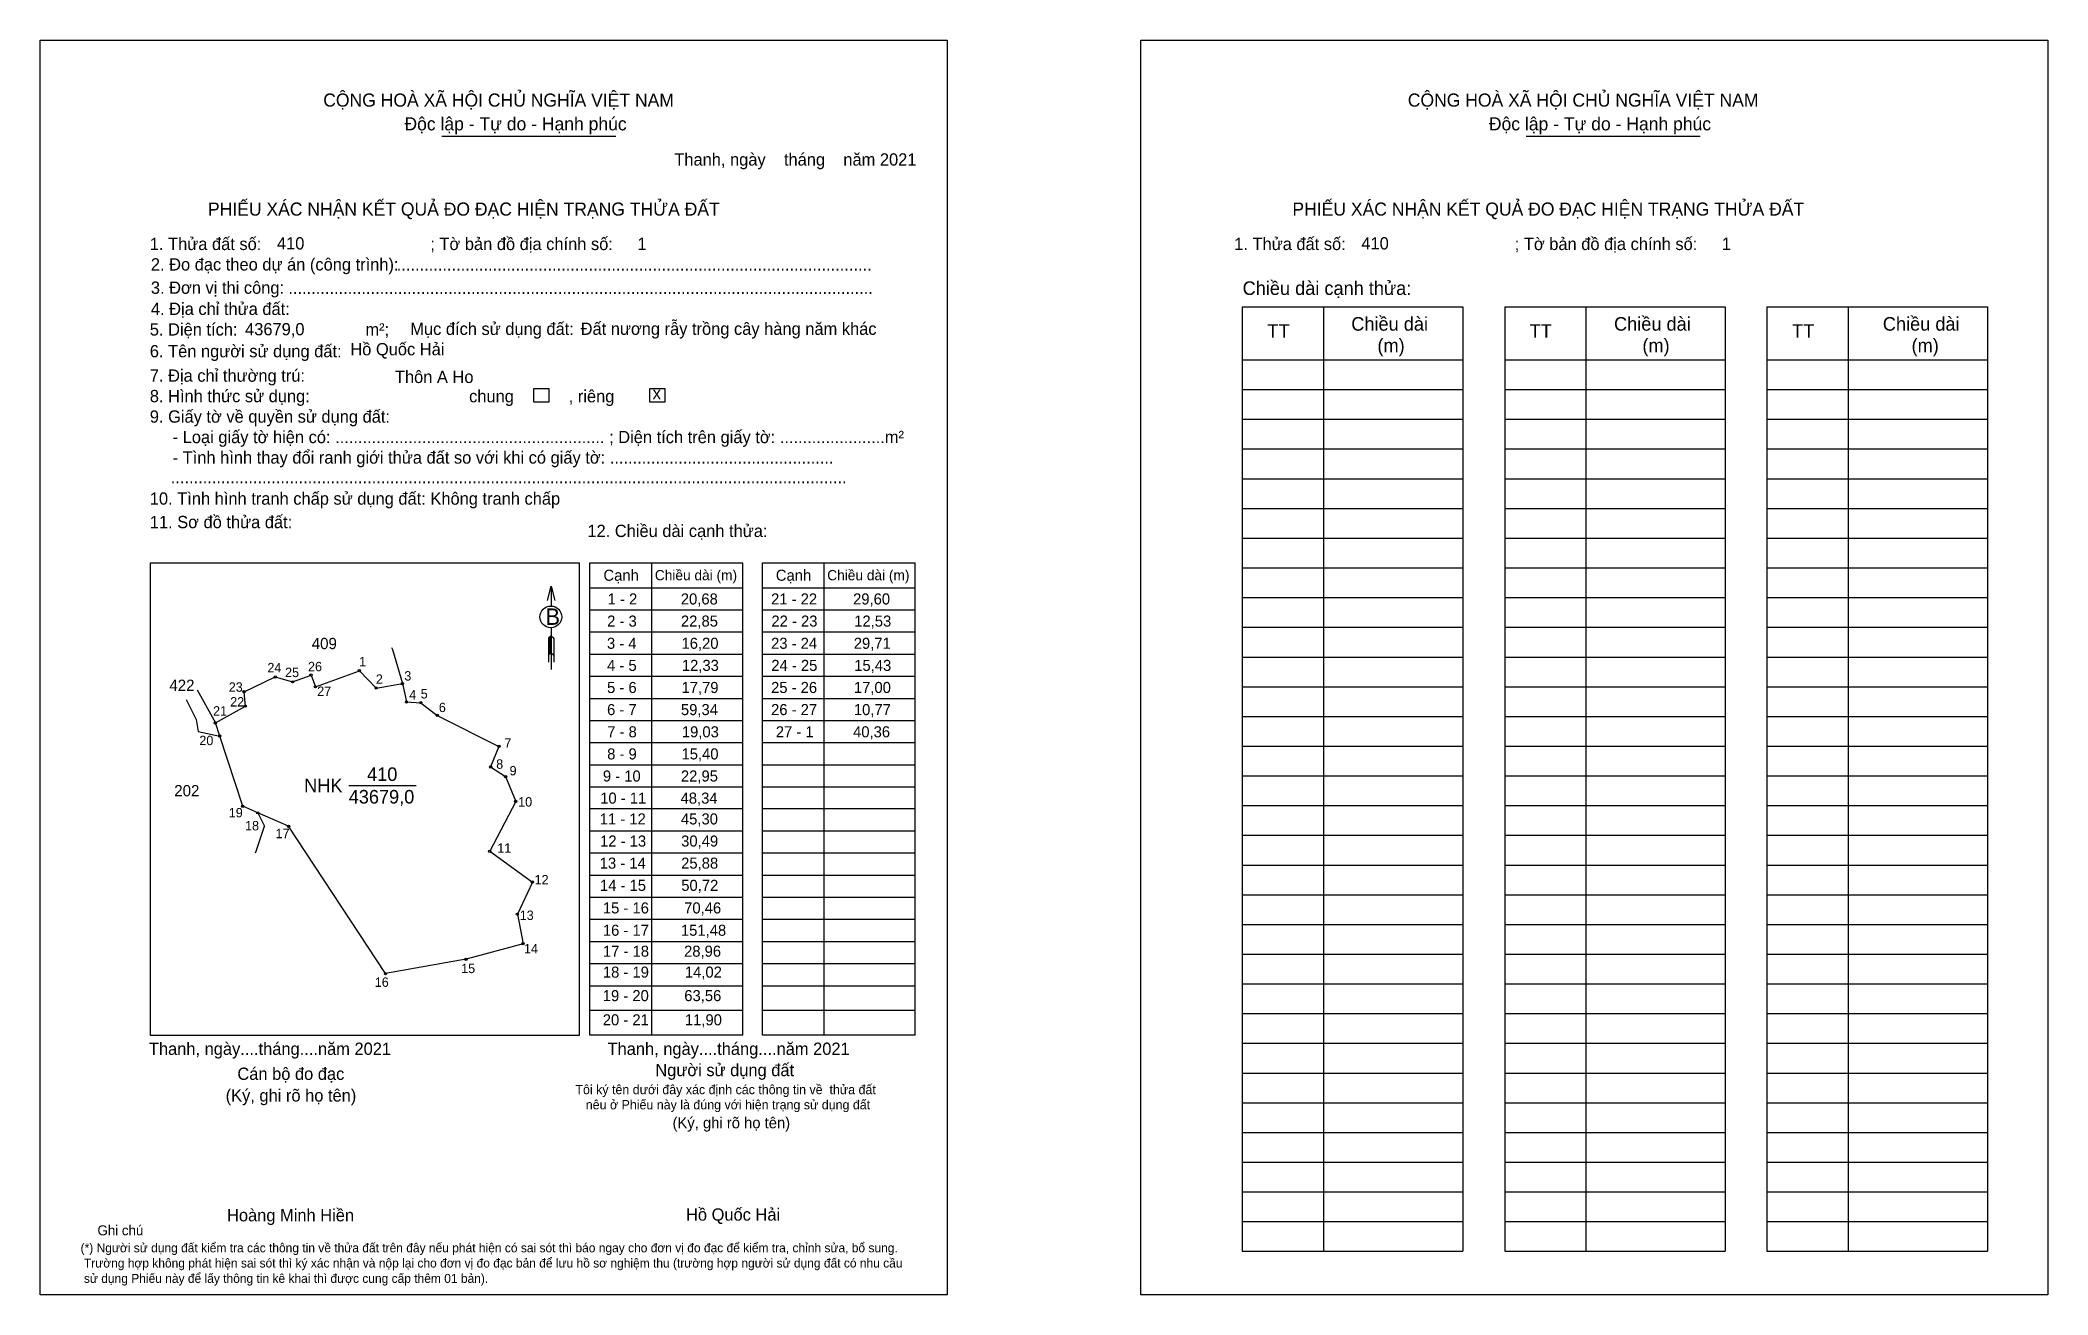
# Model space of a CAD drawing. Extents: x 545849 to 547575, y 1822549 to 1823627.
import ezdxf

# ---------------------------------------------------------------- set-up
doc = ezdxf.new("R2010")
doc.units = 0
for name, color, linetype in [('CanhThua', 7, 'Continuous'), ('kqddKhungInTrang1', 7, 'Continuous'), ('kqddKhungInTrang2', 7, 'Continuous'), ('kqddNoiDung', 7, 'Continuous'), ('kqddTemplate', 7, 'Continuous'), ('MocDinhThua', 7, 'Continuous'), ('NhanDiaChinhThua', 7, 'Continuous'), ('NhanTuCan', 7, 'Continuous'), ('RauThua', 7, 'Continuous'), ('SoHieuDinhThua', 7, 'Continuous')]:
    doc.layers.add(name, color=color, linetype=linetype)

msp = doc.modelspace()

# ---------------------------------------------------------------- linework, layer by layer
at = {"layer": 'CanhThua'}
for p, q in [((546086, 1823071.3), (546123.9, 1823085.2)), ((546123.9, 1823085.2), (546138.3, 1823070.3)), ((546024.7, 1823067.1), (546051.5, 1823079.8)), ((546051.5, 1823079.8), (546066.4, 1823075.6)), ((546066.4, 1823075.6), (546082.3, 1823081.4)), ((546082.3, 1823081.4), (546086, 1823071.3)), ((546138.3, 1823070.3), (546160.9, 1823074.1)), ((546160.9, 1823074.1), (546164.4, 1823058.3)), ((546000.1, 1823040.3), (546025.9, 1823054.7)), ((546025.9, 1823054.7), (546024.7, 1823067.1)), ((546164.4, 1823058.3), (546176.7, 1823057.7)), ((546176.7, 1823057.7), (546190.8, 1823046.8)), ((546003.8, 1823029), (546000.1, 1823040.3)), ((546190.8, 1823046.8), (546243.8, 1823020.1)), ((546023.6, 1822968.6), (546003.8, 1823029)), ((546243.8, 1823020.1), (546236.7, 1823002.5)), ((546236.7, 1823002.5), (546249.6, 1822994.1)), ((546249.6, 1822994.1), (546258.3, 1822972.8)), ((546036.5, 1822963), (546023.6, 1822968.6)), ((546258.3, 1822972.8), (546235.9, 1822930)), ((546063, 1822951.4), (546036.5, 1822963)), ((546146.3, 1822824.8), (546063, 1822951.4)), ((546235.9, 1822930), (546272.6, 1822903.5)), ((546272.6, 1822903.5), (546259.7, 1822875.9)), ((546259.7, 1822875.9), (546264.6, 1822850.5)), ((546264.6, 1822850.5), (546215.6, 1822837.1)), ((546215.6, 1822837.1), (546146.3, 1822824.8))]:
    msp.add_line(p, q, dxfattribs=at)
at = {"layer": 'kqddKhungInTrang1'}
msp.add_lwpolyline([(545849.4, 1823627.2), (546629.3, 1823627.2), (546629.3, 1822548.6), (545849.4, 1822548.6)], close=True, dxfattribs=at)
at = {"layer": 'kqddKhungInTrang2'}
msp.add_lwpolyline([(546795.6, 1823627.2), (547575.5, 1823627.2), (547575.5, 1822548.6), (546795.6, 1822548.6)], close=True, dxfattribs=at)
at = {"layer": 'kqddTemplate'}
for p, q in [((546194.8, 1823544.7), (546344.2, 1823544.7)), ((547127.1, 1823544.7), (547276.5, 1823544.7)), ((546882.9, 1823398.1), (547072.5, 1823398.1)), ((546882.9, 1823398.1), (546882.9, 1822586.1)), ((546952.7, 1823398.1), (546952.7, 1822586.1)), ((547072.5, 1823398.1), (547072.5, 1822586.1)), ((547108.5, 1823398.1), (547108.5, 1822586.1)), ((547108.5, 1823398.1), (547298.1, 1823398.1)), ((547178.2, 1823398.1), (547178.2, 1822586.1)), ((547298.1, 1823398.1), (547298.1, 1822586.1)), ((547334, 1823398.1), (547334, 1822586.1)), ((547334, 1823398.1), (547523.6, 1823398.1)), ((547403.8, 1823398.1), (547403.8, 1822586.1)), ((547523.6, 1823398.1), (547523.6, 1822586.1)), ((546882.9, 1823352.4), (547072.5, 1823352.4)), ((547108.5, 1823352.4), (547298.1, 1823352.4)), ((547334, 1823352.4), (547523.6, 1823352.4)), ((546882.9, 1823326.8), (547072.5, 1823326.8)), ((547108.5, 1823326.8), (547298.1, 1823326.8)), ((547334, 1823326.8), (547523.6, 1823326.8)), ((546882.9, 1823301.3), (547072.5, 1823301.3)), ((547108.5, 1823301.3), (547298.1, 1823301.3)), ((547334, 1823301.3), (547523.6, 1823301.3)), ((546882.9, 1823275.8), (547072.5, 1823275.8)), ((547108.5, 1823275.8), (547298.1, 1823275.8)), ((547334, 1823275.8), (547523.6, 1823275.8)), ((546882.9, 1823250.2), (547072.5, 1823250.2)), ((547108.5, 1823250.2), (547298.1, 1823250.2)), ((547334, 1823250.2), (547523.6, 1823250.2)), ((546882.9, 1823224.7), (547072.5, 1823224.7)), ((547108.5, 1823224.7), (547298.1, 1823224.7)), ((547334, 1823224.7), (547523.6, 1823224.7)), ((546882.9, 1823199.1), (547072.5, 1823199.1)), ((547108.5, 1823199.1), (547298.1, 1823199.1)), ((547334, 1823199.1), (547523.6, 1823199.1)), ((546322.1, 1823177.8), (546453.5, 1823177.8)), ((546322.1, 1822771.9), (546322.1, 1823177.8)), ((546375, 1823177.8), (546375, 1822771.9)), ((546453.5, 1822771.9), (546453.5, 1823177.8)), ((546470.3, 1823177.8), (546601.7, 1823177.8)), ((546470.3, 1822771.9), (546470.3, 1823177.8)), ((546523.2, 1823177.8), (546523.2, 1822771.9)), ((546601.7, 1822771.9), (546601.7, 1823177.8)), ((546882.9, 1823173.6), (547072.5, 1823173.6)), ((547108.5, 1823173.6), (547298.1, 1823173.6)), ((547334, 1823173.6), (547523.6, 1823173.6)), ((546288.7, 1823157.8), (546288.7, 1823140.8)), ((546322.1, 1823156.5), (546453.5, 1823156.5)), ((546470.3, 1823156.5), (546601.7, 1823156.5)), ((546322.1, 1823137.5), (546453.5, 1823137.5)), ((546470.3, 1823137.5), (546601.7, 1823137.5)), ((546882.9, 1823148), (547072.5, 1823148)), ((547108.5, 1823148), (547298.1, 1823148)), ((547334, 1823148), (547523.6, 1823148)), ((546288.7, 1823122.1), (546288.8, 1823086.2)), ((546882.9, 1823122.5), (547072.5, 1823122.5)), ((547108.5, 1823122.5), (547298.1, 1823122.5)), ((547334, 1823122.5), (547523.6, 1823122.5)), ((546288.7, 1823115.2), (546286.5, 1823113.1)), ((546288.7, 1823114.2), (546286.5, 1823112.1)), ((546288.7, 1823113.2), (546286.5, 1823111.1)), ((546286.5, 1823113.1), (546286.5, 1823092.5)), ((546288.7, 1823112.3), (546286.5, 1823110.2)), ((546288.7, 1823111.3), (546286.5, 1823109.2)), ((546288.7, 1823110.3), (546286.5, 1823108.2)), ((546288.7, 1823109.3), (546286.5, 1823107.2)), ((546288.7, 1823108.4), (546286.5, 1823106.3)), ((546288.8, 1823107.4), (546286.5, 1823105.3)), ((546288.8, 1823106.4), (546286.5, 1823104.3)), ((546288.8, 1823105.5), (546286.5, 1823103.4)), ((546288.8, 1823104.5), (546286.5, 1823102.4)), ((546288.8, 1823103.5), (546286.5, 1823101.4)), ((546288.8, 1823102.5), (546286.5, 1823100.4)), ((546288.7, 1823115.2), (546291, 1823113.1)), ((546291, 1823113.1), (546291, 1823092.5)), ((546322.1, 1823118.5), (546453.5, 1823118.5)), ((546470.3, 1823118.5), (546601.7, 1823118.5)), ((546288.8, 1823101.6), (546286.5, 1823099.5)), ((546288.8, 1823100.6), (546286.5, 1823098.5)), ((546288.8, 1823100.6), (546291, 1823098.5)), ((546322.1, 1823099.4), (546453.5, 1823099.4)), ((546470.3, 1823099.4), (546601.7, 1823099.4)), ((546882.9, 1823096.9), (547072.5, 1823096.9)), ((547108.5, 1823096.9), (547298.1, 1823096.9)), ((547334, 1823096.9), (547523.6, 1823096.9)), ((546322.1, 1823080.4), (546453.5, 1823080.4)), ((546470.3, 1823080.4), (546601.7, 1823080.4)), ((546882.9, 1823071.4), (547072.5, 1823071.4)), ((547108.5, 1823071.4), (547298.1, 1823071.4)), ((547334, 1823071.4), (547523.6, 1823071.4)), ((546322.1, 1823061.4), (546453.5, 1823061.4)), ((546470.3, 1823061.4), (546601.7, 1823061.4)), ((546322.1, 1823042.4), (546453.5, 1823042.4)), ((546470.3, 1823042.4), (546601.7, 1823042.4)), ((546882.9, 1823045.9), (547072.5, 1823045.9)), ((547108.5, 1823045.9), (547298.1, 1823045.9)), ((547334, 1823045.9), (547523.6, 1823045.9)), ((546322.1, 1823023.4), (546453.5, 1823023.4)), ((546470.3, 1823023.4), (546601.7, 1823023.4)), ((546882.9, 1823020.3), (547072.5, 1823020.3)), ((547108.5, 1823020.3), (547298.1, 1823020.3)), ((547334, 1823020.3), (547523.6, 1823020.3)), ((546322.1, 1823004.3), (546453.5, 1823004.3)), ((546470.3, 1823004.3), (546601.7, 1823004.3)), ((546322.1, 1822985.3), (546453.5, 1822985.3)), ((546470.3, 1822985.3), (546601.7, 1822985.3)), ((546882.9, 1822994.8), (547072.5, 1822994.8)), ((547108.5, 1822994.8), (547298.1, 1822994.8)), ((547334, 1822994.8), (547523.6, 1822994.8)), ((546453.5, 1822966.3), (546322.1, 1822966.3)), ((546601.7, 1822966.3), (546470.3, 1822966.3)), ((546882.9, 1822969.2), (547072.5, 1822969.2)), ((547108.5, 1822969.2), (547298.1, 1822969.2)), ((547334, 1822969.2), (547523.6, 1822969.2)), ((546453.5, 1822947.3), (546322.1, 1822947.3)), ((546601.7, 1822947.3), (546470.3, 1822947.3)), ((546882.9, 1822943.7), (547072.5, 1822943.7)), ((547108.5, 1822943.7), (547298.1, 1822943.7)), ((547334, 1822943.7), (547523.6, 1822943.7)), ((546453.5, 1822928.3), (546322.1, 1822928.3)), ((546601.7, 1822928.3), (546470.3, 1822928.3)), ((546882.9, 1822918.1), (547072.5, 1822918.1)), ((547108.5, 1822918.1), (547298.1, 1822918.1)), ((547334, 1822918.1), (547523.6, 1822918.1)), ((546453.5, 1822909.2), (546322.1, 1822909.2)), ((546601.7, 1822909.2), (546470.3, 1822909.2)), ((546453.5, 1822890.2), (546322.1, 1822890.2)), ((546601.7, 1822890.2), (546470.3, 1822890.2)), ((546882.9, 1822892.6), (547072.5, 1822892.6)), ((547108.5, 1822892.6), (547298.1, 1822892.6)), ((547334, 1822892.6), (547523.6, 1822892.6)), ((546453.5, 1822871.2), (546322.1, 1822871.2)), ((546601.7, 1822871.2), (546470.3, 1822871.2)), ((546882.9, 1822867.1), (547072.5, 1822867.1)), ((547108.5, 1822867.1), (547298.1, 1822867.1)), ((547334, 1822867.1), (547523.6, 1822867.1)), ((546453.5, 1822852.2), (546322.1, 1822852.2)), ((546601.7, 1822852.2), (546470.3, 1822852.2)), ((546453.5, 1822833.1), (546322.1, 1822833.1)), ((546601.7, 1822833.1), (546470.3, 1822833.1)), ((546882.9, 1822841.5), (547072.5, 1822841.5)), ((547108.5, 1822841.5), (547298.1, 1822841.5)), ((547334, 1822841.5), (547523.6, 1822841.5)), ((546453.5, 1822814.1), (546322.1, 1822814.1)), ((546601.7, 1822814.1), (546470.3, 1822814.1)), ((546882.9, 1822816), (547072.5, 1822816)), ((547108.5, 1822816), (547298.1, 1822816)), ((547334, 1822816), (547523.6, 1822816)), ((546453.5, 1822793), (546322.1, 1822793)), ((546601.7, 1822793), (546470.3, 1822793)), ((546882.9, 1822790.4), (547072.5, 1822790.4)), ((547108.5, 1822790.4), (547298.1, 1822790.4)), ((547334, 1822790.4), (547523.6, 1822790.4)), ((546453.5, 1822771.9), (546322.1, 1822771.9)), ((546601.7, 1822771.9), (546470.3, 1822771.9)), ((546882.9, 1822764.9), (547072.5, 1822764.9)), ((547108.5, 1822764.9), (547298.1, 1822764.9)), ((547334, 1822764.9), (547523.6, 1822764.9)), ((546882.9, 1822739.3), (547072.5, 1822739.3)), ((547108.5, 1822739.3), (547298.1, 1822739.3)), ((547334, 1822739.3), (547523.6, 1822739.3)), ((546882.9, 1822713.8), (547072.5, 1822713.8)), ((547108.5, 1822713.8), (547298.1, 1822713.8)), ((547334, 1822713.8), (547523.6, 1822713.8)), ((546882.9, 1822688.3), (547072.5, 1822688.3)), ((547108.5, 1822688.3), (547298.1, 1822688.3)), ((547334, 1822688.2), (547523.6, 1822688.2)), ((546882.9, 1822662.7), (547072.5, 1822662.7)), ((547108.5, 1822662.7), (547298.1, 1822662.7)), ((547334, 1822662.7), (547523.6, 1822662.7)), ((546882.9, 1822637.2), (547072.5, 1822637.2)), ((547108.5, 1822637.2), (547298.1, 1822637.2)), ((547334, 1822637.2), (547523.6, 1822637.2)), ((546882.9, 1822611.6), (547072.5, 1822611.6)), ((547108.5, 1822611.6), (547298.1, 1822611.6)), ((547334, 1822611.6), (547523.6, 1822611.6)), ((546882.9, 1822586.1), (547072.5, 1822586.1)), ((547108.5, 1822586.1), (547298.1, 1822586.1)), ((547334, 1822586.1), (547523.6, 1822586.1))]:
    msp.add_line(p, q, dxfattribs=at)
for points in [[(546273.9, 1823327.7), (546286.6, 1823327.7), (546286.6, 1823315.9), (546273.9, 1823315.9)], [(546373.7, 1823327.7), (546386.4, 1823327.7), (546386.4, 1823315.9), (546373.7, 1823315.9)], [(545944.3, 1823177.8), (546312.8, 1823177.8), (546312.8, 1822771.5), (545944.3, 1822771.5)]]:
    msp.add_lwpolyline(points, close=True, dxfattribs=at)
msp.add_lwpolyline([(546285.6, 1823145.5), (546288.7, 1823157.8), (546291.8, 1823145.5)], dxfattribs=at)
msp.add_circle((546288.5, 1823131.4), 9.36, dxfattribs=at)
at = {"layer": 'MocDinhThua'}
for centre in [(546123.9, 1823085.2), (546024.7, 1823067.1), (546051.5, 1823079.8), (546066.4, 1823075.6), (546082.3, 1823081.4), (546086, 1823071.3), (546138.3, 1823070.3), (546160.9, 1823074.1), (546025.9, 1823054.7), (546164.4, 1823058.3), (546176.7, 1823057.7), (546000.1, 1823040.3), (546190.8, 1823046.8), (546003.8, 1823029), (546243.8, 1823020.1), (546236.7, 1823002.5), (546249.6, 1822994.1), (546023.6, 1822968.6), (546036.5, 1822963), (546258.3, 1822972.8), (546063, 1822951.4), (546235.9, 1822930), (546272.6, 1822903.5), (546259.7, 1822875.9), (546264.6, 1822850.5), (546215.6, 1822837.1), (546146.3, 1822824.8)]:
    msp.add_circle(centre, 0.969, dxfattribs=at)
at = {"layer": 'NhanDiaChinhThua'}
msp.add_line((546114.7, 1822986.6), (546172.7, 1822986.6), dxfattribs=at)
at = {"layer": 'RauThua'}
for p, q in [((546151.5, 1823105.2), (546152.2, 1823103.4)), ((546152.2, 1823103.4), (546160.9, 1823074.1)), ((545984.5, 1823068.6), (546000.1, 1823040.3)), ((545975, 1823060.5), (545983.5, 1823043.3)), ((545983.5, 1823043.3), (545985.4, 1823032.9)), ((545985.4, 1823032.9), (546003.8, 1823029)), ((546035, 1822930), (546042.2, 1822951.6)), ((546036.5, 1822963), (546042.2, 1822951.6)), ((546034.5, 1822928.6), (546035, 1822930))]:
    msp.add_line(p, q, dxfattribs=at)

# ---------------------------------------------------------------- texts
at = {"layer": 'kqddNoiDung'}
for s, height, p in [('Thanh, ngày    tháng    năm 2021  ', 10.568, (546394.6, 1823519.4)), ('410', 10.57, (546053, 1823447.3)), ('1', 10.6, (546362.9, 1823446.9)), ('410', 10.57, (546985.3, 1823447.3)), ('1', 10.6, (547295.2, 1823446.9)), ('........................................................................................................', 10.5676, (546156, 1823429.1)), ('................................................................................................................................', 10.5676, (546062.8, 1823409)), ('43679,0', 10.57, (546025.6, 1823373.5)), ('Đất nương rẫy trồng cây hàng năm khác', 10.568, (546314.1, 1823373.9)), ('Hồ Quốc Hải', 10.568, (546116.1, 1823356.3)), ('Thôn A Ho', 10.57, (546154.4, 1823332.5)), ('x', 10.6, (546376, 1823318.6)), ('1 - 2', 9.51, (546337.3, 1823142.1)), ('20,68', 9.51, (546400.2, 1823142.1)), ('21 - 22', 9.51, (546477.8, 1823142.1)), ('29,60', 9.51, (546548.3, 1823142.1)), ('2 - 3', 9.51, (546336.9, 1823123.1)), ('22,85', 9.51, (546400.3, 1823123.1)), ('22 - 23', 9.51, (546478.1, 1823123.1)), ('12,53', 9.51, (546549.3, 1823123.1)), ('3 - 4', 9.51, (546336.7, 1823104)), ('16,20', 9.51, (546400.8, 1823104)), ('23 - 24', 9.51, (546477.8, 1823104)), ('29,71', 9.51, (546548.9, 1823104)), ('4 - 5', 9.51, (546336.8, 1823085)), ('12,33', 9.51, (546401.1, 1823085)), ('24 - 25', 9.51, (546478, 1823085)), ('15,43', 9.51, (546549.3, 1823085)), ('5 - 6', 9.51, (546336.8, 1823066)), ('17,79', 9.51, (546400.8, 1823066)), ('25 - 26', 9.51, (546477.8, 1823066)), ('17,00', 9.51, (546549, 1823066)), ('6 - 7', 9.51, (546336.8, 1823047)), ('59,34', 9.51, (546400.3, 1823047)), ('26 - 27', 9.51, (546477.8, 1823047)), ('10,77', 9.51, (546549, 1823047)), ('7 - 8', 9.51, (546336.9, 1823027.9)), ('19,03', 9.51, (546401.1, 1823027.9)), ('27 - 1', 9.51, (546481.9, 1823027.9)), ('40,36', 9.51, (546548.3, 1823027.9)), ('8 - 9', 9.51, (546336.9, 1823008.9)), ('15,40', 9.51, (546400.8, 1823008.9)), ('9 - 10', 9.51, (546333.2, 1822989.9)), ('22,95', 9.51, (546400.3, 1822989.9)), ('10 - 11', 9.51, (546330.9, 1822970.9)), ('48,34', 9.51, (546400, 1822970.9)), ('11 - 12', 9.51, (546330.5, 1822953)), ('45,30', 9.51, (546400.3, 1822953)), ('12 - 13', 9.51, (546330.8, 1822934)), ('30,49', 9.51, (546400.5, 1822934)), ('13 - 14', 9.51, (546330.5, 1822915)), ('25,88', 9.51, (546400.5, 1822915)), ('14 - 15', 9.51, (546330.7, 1822895.9)), ('50,72', 9.51, (546400.6, 1822895.9)), ('15 - 16', 9.51, (546333.2, 1822876.5)), ('70,46', 9.51, (546403.1, 1822876.5)), ('16 - 17', 9.51, (546333.2, 1822857.3)), ('151,48', 9.51, (546400.3, 1822857.3)), ('17 - 18', 9.51, (546333.3, 1822839.3)), ('28,96', 9.51, (546403, 1822839.3)), ('18 - 19', 9.51, (546333.2, 1822821.3)), ('14,02', 9.51, (546403.7, 1822821.3)), ('19 - 20', 9.51, (546333.1, 1822801.1)), ('63,56', 9.51, (546403.2, 1822801.1)), ('20 - 21', 9.51, (546333.1, 1822780.3)), ('11,90', 9.51, (546403.7, 1822780.3)), ('Thanh, ngày....tháng....năm 2021', 10.568, (545942.9, 1822754.9)), ('Thanh, ngày....tháng....năm 2021', 10.568, (546337.2, 1822754.9)), ('Hồ Quốc Hải', 10.568, (546404.7, 1822612.4))]:
    msp.add_text(s, height=height, dxfattribs=at).set_placement(p)
at = {"layer": 'kqddTemplate'}
for s, height, p in [('CỘNG HOÀ XÃ HỘI CHỦ NGHĨA VIỆT NAM', 11.272, (546092.8, 1823570.1)), ('CỘNG HOÀ XÃ HỘI CHỦ NGHĨA VIỆT NAM', 11.272, (547025.2, 1823570.1)), ('Độc lập - Tự do - Hạnh phúc', 11.272, (546162.6, 1823549.7)), ('Độc lập - Tự do - Hạnh phúc', 11.272, (547094.9, 1823549.7)), ('PHIẾU XÁC NHẬN KẾT QUẢ ĐO ĐẠC HIỆN TRẠNG THỬA ĐẤT', 11.272, (545993.7, 1823476.4)), ('PHIẾU XÁC NHẬN KẾT QUẢ ĐO ĐẠC HIỆN TRẠNG THỬA ĐẤT', 11.272, (546926, 1823476.4)), ('1. Thửa đất số:                                     ; Tờ bản đồ địa chính số:', 10.568, (545943.7, 1823446.8)), ('1. Thửa đất số:                                     ; Tờ bản đồ địa chính số:', 10.568, (546876, 1823446.8)), ('2. Đo đạc theo dự án (công trình): ', 10.568, (545944.6, 1823429.2)), ('3. Đơn vị thi công: ', 10.568, (545944.6, 1823409.2)), ('Chiều dài cạnh thửa:', 11.677, (546883.2, 1823408.2)), ('4. Địa chỉ thửa đất:', 10.568, (545944.6, 1823391)), ('5. Diện tích:                            m²; ', 10.568, (545943.7, 1823373.3)), ('Mục đích sử dụng đất:', 10.568, (546167.6, 1823373.8)), ('TT', 11.68, (546904.5, 1823371.4)), ('Chiều dài', 11.68, (546976.6, 1823377.5)), ('TT', 11.68, (547130, 1823371.4)), ('Chiều dài', 11.68, (547202.5, 1823377.5)), ('TT', 11.68, (547355.6, 1823371.4)), ('Chiều dài', 11.68, (547433.6, 1823377.5)), ('6. Tên người sử dụng đất:', 10.568, (545943.7, 1823354.6)), ('(m)', 11.68, (546999.1, 1823358.9)), ('(m)', 11.68, (547226.9, 1823358.9)), ('(m)', 11.68, (547458.3, 1823358.9)), ('7. Địa chỉ thường trú:', 10.568, (545943.7, 1823333.6)), ('8. Hình thức sử dụng:', 10.568, (545943.7, 1823316)), ('chung            , riêng', 10.568, (546218.2, 1823315.9)), ('9. Giấy tờ về quyền sử dụng đất:', 10.568, (545943.7, 1823298.4)), ('     - Loại giấy tờ hiện có: ........................................................... ; Diện tích trên giấy tờ: .......................m²', 10.5676, (545943.7, 1823280.8)), ('     - Tình hình thay đổi ranh giới thửa đất so với khi có giấy tờ: .................................................', 10.5676, (545943.7, 1823263.2)), ('....................................................................................................................................................', 10.5676, (545961.7, 1823246.4)), ('10. Tình hình tranh chấp sử dụng đất: Không tranh chấp', 10.568, (545943.7, 1823227.9)), ('11. Sơ đồ thửa đất:', 10.568, (545943.7, 1823207.7)), ('12. Chiều dài cạnh thửa:', 10.568, (546319.9, 1823200.1)), ('Cạnh', 9.51, (546333.7, 1823162.5)), ('Chiều dài (m)', 8.806, (546377.9, 1823162.9)), ('Cạnh', 9.51, (546481.9, 1823162.5)), ('Chiều dài (m)', 8.806, (546526.1, 1823162.9)), ('B', 14.1, (546283.8, 1823124.6)), ('Cán bộ đo đạc', 10.568, (546019, 1822733.4)), ('Người sử dụng đất', 10.568, (546378.3, 1822736.6)), ('(Ký, ghi rõ họ tên)', 10.568, (546008.9, 1822714.8)), ('Tôi ký tên dưới đây xác định các thông tin về  thửa đất ', 7.989, (546309.6, 1822721.1)), ('nêu ở Phiếu này là đúng với hiện trạng sử dụng đất', 7.989, (546318.5, 1822708.1)), ('(Ký, ghi rõ họ tên)', 9.511, (546393.1, 1822691.8)), ('Hoàng Minh Hiền', 10.568, (546010.1, 1822611.8)), ('Ghi chú', 8.56, (545898.7, 1822599.8)), ('(*) Người sử dụng đất kiểm tra các thông tin về thửa đất trên đây nếu phát hiện có sai sót thì báo ngay cho đơn vị đo đạc để kiểm tra, chỉnh sửa, bổ sung.', 7.7038, (545884.2, 1822585.2)), (' Trường hợp không phát hiện sai sót thì ký xác nhận và nộp lại cho đơn vị đo đạc bản để lưu hồ sơ nghiệm thu (trường hợp người sử dụng đất có nhu cầu', 7.7038, (545884.2, 1822572.1)), (' sử dụng Phiếu này để lấy thông tin kê khai thì được cung cấp thêm 01 bản).', 7.704, (545884.2, 1822558.9))]:
    msp.add_text(s, height=height, dxfattribs=at).set_placement(p)
at = {"layer": 'NhanDiaChinhThua'}
for s, p in [('410', (546130.5, 1822990.4)), ('NHK', (546076.4, 1822980.7)), ('43679,0', (546114.7, 1822971))]:
    msp.add_text(s, height=11.66, dxfattribs=at).set_placement(p)
at = {"layer": 'NhanTuCan'}
for s, p in [('409', (546082.9, 1823103.7)), ('422', (545960.5, 1823067.8)), ('202', (545964.7, 1822977.2))]:
    msp.add_text(s, height=9.69, dxfattribs=at).set_placement(p)
at = {"layer": 'SoHieuDinhThua'}
for s, p in [('24', (546044.8, 1823083.8)), ('25', (546060, 1823079.7)), ('26', (546079.7, 1823084.7)), ('1', (546123.7, 1823089)), ('3', (546162.5, 1823076.7)), ('23', (546011.6, 1823067.1)), ('27', (546087.6, 1823063.5)), ('2', (546138, 1823073.9)), ('4', (546166.7, 1823060.4)), ('5', (546176.6, 1823061.3)), ('21', (545998.1, 1823046.6)), ('22', (546012.8, 1823054.4)), ('6', (546192.2, 1823049.6)), ('20', (545986.3, 1823021.2)), ('7', (546248.5, 1823018.9)), ('8', (546241.5, 1823000.9)), ('9', (546253, 1822995.2)), ('19', (546011.6, 1822959.1)), ('10', (546260.4, 1822968.4)), ('18', (546025.6, 1822947.9)), ('17', (546051.8, 1822941.2)), ('11', (546242.4, 1822928.7)), ('12', (546274.5, 1822901.5)), ('13', (546261.7, 1822870.9)), ('14', (546265.4, 1822842.2)), ('15', (546211.4, 1822825.2)), ('16', (546137.1, 1822813.4))]:
    msp.add_text(s, height=8.07, dxfattribs=at).set_placement(p)

doc.saveas('drawing.dxf')
